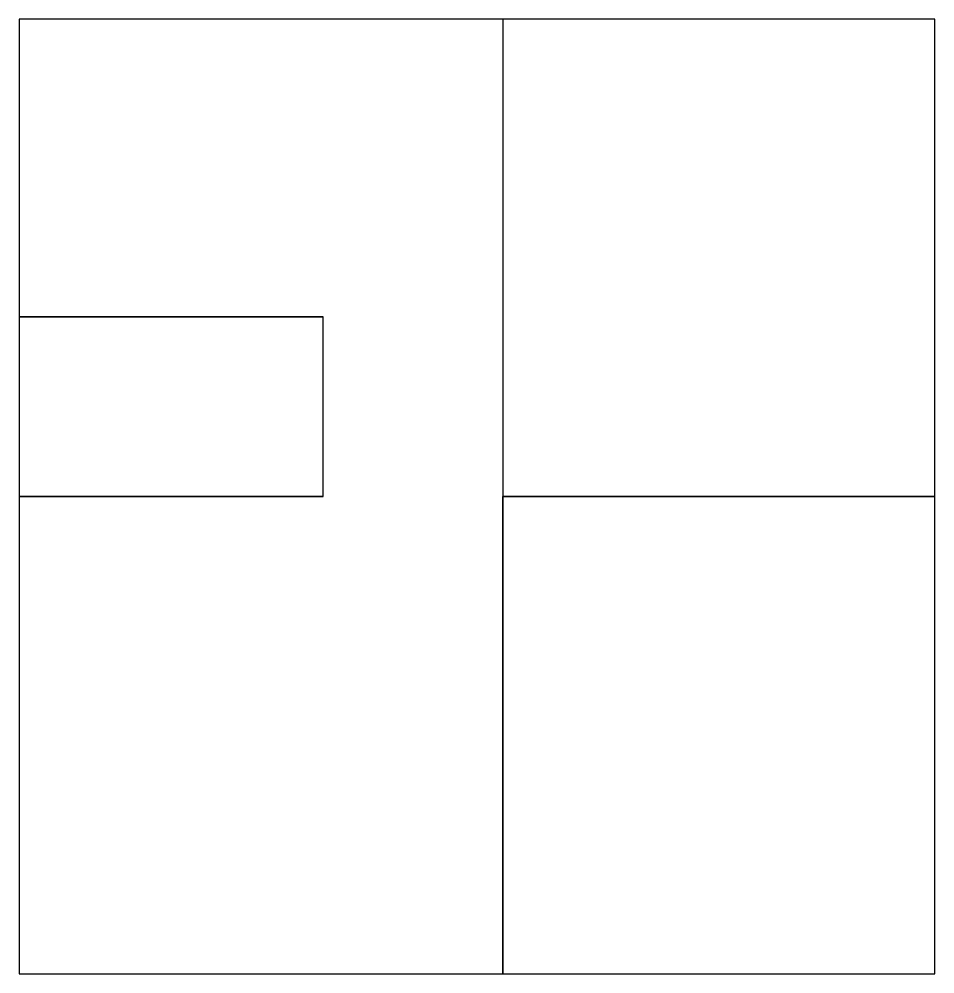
# Model space of a CAD drawing. Header units: inches. Extents: x 0 to 5.68, y 0 to 5.92.
import ezdxf

# ---------------------------------------------------------------- set-up
doc = ezdxf.new("R2010")
doc.units = ezdxf.units.IN
doc.header["$MEASUREMENT"] = 0

msp = doc.modelspace()

# ---------------------------------------------------------------- linework, layer by layer
for points in [[(3, 5.92), (0, 5.92), (0, 4.0733), (1.8863, 4.0733)], [(1.8863, 2.96), (0, 2.96), (0, 0), (3, 0), (3, 2.96)]]:
    msp.add_lwpolyline(points)
for points in [[(3, 2.96), (5.6791, 2.96), (5.6791, 5.92), (3, 5.92)], [(0, 2.96), (1.8863, 2.96), (1.8863, 4.0733), (0, 4.0733)], [(3, 0), (5.6791, 0), (5.6791, 2.96), (3, 2.96)]]:
    msp.add_lwpolyline(points, close=True)

doc.saveas('drawing.dxf')
